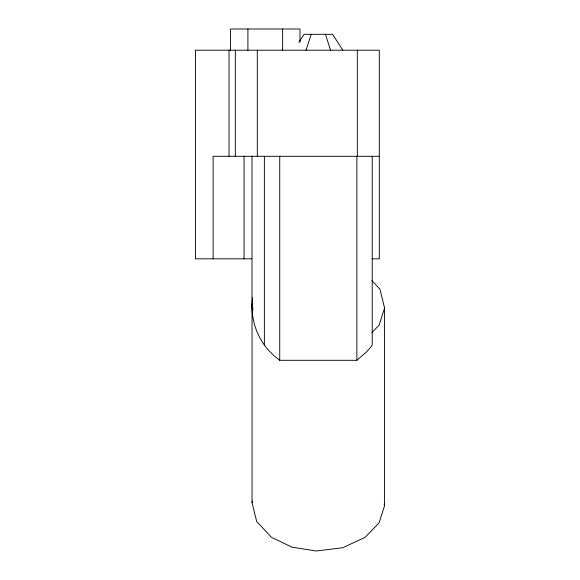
<?xml version="1.0" encoding="UTF-8"?>
<svg xmlns="http://www.w3.org/2000/svg" width="580" height="580" viewBox="0 0 580 580"><rect width="100%" height="100%" fill="white"/><g stroke="black" fill="none" stroke-linecap="round" stroke-linejoin="round"><path stroke-width="0.87" d="M371.954 280.64L379.951 289.239L384.569 307.958L384.569 505.659L379.146 522.79L365.183 537.305L342.707 547.737L316.216 551L291.972 547.172L271.425 537.305L256.657 521.427L252.039 502.715L252.039 305.007L252.583 303.296M372.229 156.296L372.229 344.984A94.33 66.642 0 0 1 366.342 352.096L356.874 360.303L279.734 360.303L274.209 355.902L269.352 351.11A95.193 67.251 0 0 1 264.386 344.984C254.642 331.506 250.335 314.258 252.583 297.786M252.039 502.715L252.583 500.997M384.569 307.958L379.146 325.083L371.86 332.659M306.051 50.214L311.156 34.307M298.91 42.26L304.014 34.307L332.594 34.307L342.802 50.214M379.298 156.296L213.106 156.296L213.106 258.832M251.589 258.832L195.431 258.832L195.431 50.214L379.298 50.214L379.298 258.832L372.055 258.832M325.452 34.307L330.549 50.214M384.149 503.962L384.569 505.659M252.039 305.007L253.09 309.263M357.324 50.214L357.324 156.296M356.874 156.296L356.874 360.303M299.969 42.26L299.969 29L230.557 29L230.557 50.214M282.619 29L282.619 50.214M279.734 156.296L279.734 360.303M264.379 156.296L264.379 344.984M257.31 50.214L257.31 156.296M252.003 156.296L252.003 306.479M247.914 29L247.914 50.214M244.049 156.296L244.049 258.832M235.328 50.214L235.328 156.296M229.02 50.214L229.02 156.296"/></g></svg>
